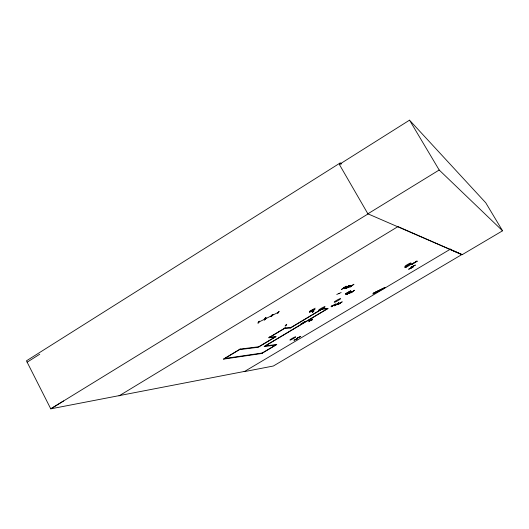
<?xml version="1.0" encoding="UTF-8"?>
<svg xmlns="http://www.w3.org/2000/svg" width="529" height="529" viewBox="0 0 529 529"><rect width="100%" height="100%" fill="white"/><g stroke="black" fill="none" stroke-linecap="round" stroke-linejoin="round"><path stroke-width="0.79" d="M336.761 294.455L341.145 292.53M417.057 261.617L416.945 260.837M372.885 293.952L384.563 288.047L372.952 293.879M385.152 287.564L373.507 293.231M385.211 287.512L373.686 293.066M309.65 312.156L314.973 309.286L309.683 312.143M309.908 311.085L315.205 308.182M312.222 310.761L312.494 309.756M312.705 309.637L312.421 310.668M412.918 267.191L408.686 269.162M346.283 286.361L341.417 289.522L346.164 286.116M348.393 293.02L348.274 292.259L348.016 292.477M297.199 338.93L294.058 340.22M297.318 338.851L293.998 340.173M312.05 319.913L309.088 320.964L312.209 319.794M351.6 285.872L348.261 287.062L348.115 286.427M346.045 288.503L350.357 285.574L346.25 288.444M346.925 294.369L350.952 291.618L347.07 294.269M348.003 292.477L348.194 293.145M257.993 323.067L259.501 321.209L258.007 323.027M264.493 319.794L265.723 318.101M264.764 319.635L265.948 317.942M265.875 317.612L264.844 319.661L264.196 319.985L265.459 318.187L264.255 319.906M271 316.567L272.223 314.821L270.742 316.666M271.403 316.368L272.984 314.484L271.417 316.329M277.857 313.148L279.12 311.376L277.599 313.241M321.533 308.764L322.968 308.771M322.776 308.916L321.619 308.757M411.807 264.526L412.005 263.707L411.873 264.546M285.21 325.93L286.744 324.303M286.553 324.449L285.197 325.983M272.878 314.484L271.648 316.157M259.395 321.209L258.245 322.888M333.534 305.425L336.556 304.367M413.089 266.272L410.815 268.19M337.039 304.261L340.021 303.229M313.882 310.84L312.203 312.566L313.882 310.926M352.572 291.611L349.2 292.874M338.91 293.542L339.248 293.35M347.044 287.095L347.414 286.877M348.77 286.811L348.399 286.943L351.811 285.726M264.447 346.475L328.112 308.44L322.842 308.44L290.057 328.053M408.738 269.215L413.043 267.099M415.298 265.095L410.987 267.231M415.318 265.122L410.888 267.29M340.054 303.216L339.737 303.322M310.741 320.329L311.072 320.105M310.688 320.382L310.569 320.415M349.51 285.905L345.113 287.875L349.524 285.964M295.711 339.519L298.806 337.37M265.485 318.802L271.311 315.846M272.375 315.324L278.194 312.414M350.628 292.94L354.602 290.229L350.753 292.894M353.848 284.271L349.768 287.141M300.737 336.484L297.41 337.846M259.018 321.989L264.804 319.099M300.598 324.376L304.711 321.751L300.565 324.469M331.081 306.298L334.163 305.253L331.233 306.192M339.01 302.899L334.421 305.782L338.686 303.005M334.421 305.782L338.547 303.011M342.032 301.907L338.091 304.559M312.732 319.06L308.619 321.751M286.526 324.938L286.129 325.13M344.326 287.809L343.87 288.007L346.435 287.28M349.067 285.68L344.174 288.755L348.935 285.673M332.397 305.941L332.199 306.112M27.138 362.193L39.741 354.218M341.522 163.805L340.147 162.985L26.45 360.831L50.764 408.838L244.682 371.384M409.532 120.162L339.334 164.42L367.886 213.809L462.154 254.687L502.55 230.803L485.748 202.779L409.532 120.162L439.182 170.007L502.55 230.803M310.913 320.257L311.092 320.098M63.546 400.962L50.764 408.838L368.501 213.65M367.886 213.809L439.182 170.007M118.999 395.91L397.98 226.591L462.154 254.687M223.76 359.092L240.503 349.041M268.997 337.74L285.455 327.887M258.793 346.753L275.774 336.596M323.047 308.486L290.375 328.026L284.49 328.469L284.252 328.033M327.835 308.447L264.11 346.521L275.596 345.067M352.407 291.717L349.021 293M261.366 353.544L276.482 344.538M244.219 371.656L450.662 248.994M462.015 254.456L273.354 366.015L244.2 371.662M348.902 292.861L348.558 293.099M416.839 261.233L411.946 264.024M416.839 261.379L411.919 264.209L416.878 261.306M350.727 290.811L345.53 293.787L350.747 290.871M348.135 292.835L350.066 291.717M350.753 291.644L345.701 294.587L350.872 291.671M310.84 311.138L309.518 311.852L310.854 311.171M266.054 317.942L265.221 317.936M385.337 287.366L373.705 293.053M312.48 312.097L313.069 311.766M300.75 336.497L297.278 337.932M353.841 284.331L349.914 287.102M334.903 305.623L339.003 302.892M335.459 304.023L331.346 306.794L335.459 304.036M342.17 301.828L337.958 304.572M347.923 286.553L348.499 286.976M224.732 358.51L262.245 353.022M259.144 346.707L240.106 349.094L223.35 359.151L261.696 353.498L276.793 344.498L265.36 345.933M274.835 337.158L268.653 337.78L285.124 327.914L291.003 327.484M322.088 309.062L326.889 309.009M450.153 249.291L462.042 254.634M340.147 162.985L340.967 164.4M348.287 286.414L348.618 286.923L348.075 286.44M269.717 336.742L269.955 337.171L276.105 336.563L258.212 347.262L239.518 349.629L239.28 349.186M348.611 292.616L349.9 292.709L348.611 292.616M348.763 286.811L348.432 286.301L348.723 286.837M348.38 292.702L349.676 292.802L348.38 292.702M291.486 339.565A3.333 0.37 -29.1 0 0 295.718 336.847A3.333 0.37 -29.1 0 0 291.201 338.99A3.333 0.37 -29.1 0 0 291.486 339.565M406.226 267.171A3.544 0.417 -30 0 0 410.888 264.136A3.544 0.417 -30 0 0 406.318 266.292A3.544 0.417 -30 0 0 406.226 267.171M406.305 266.087A3.571 0.423 -30 0 0 411 263.019A3.571 0.423 -30 0 0 406.398 265.194A3.571 0.423 -30 0 0 406.305 266.087M335.809 301.748A3.663 0.45 -29.4 0 0 340.59 298.654A3.663 0.45 -29.4 0 0 335.776 300.875A3.663 0.45 -29.4 0 0 335.809 301.748M320.31 309.789A3.677 0.456 -29.3 0 0 325.064 306.708A3.677 0.456 -29.3 0 0 320.177 308.962A3.677 0.456 -29.3 0 0 320.31 309.789"/></g></svg>
